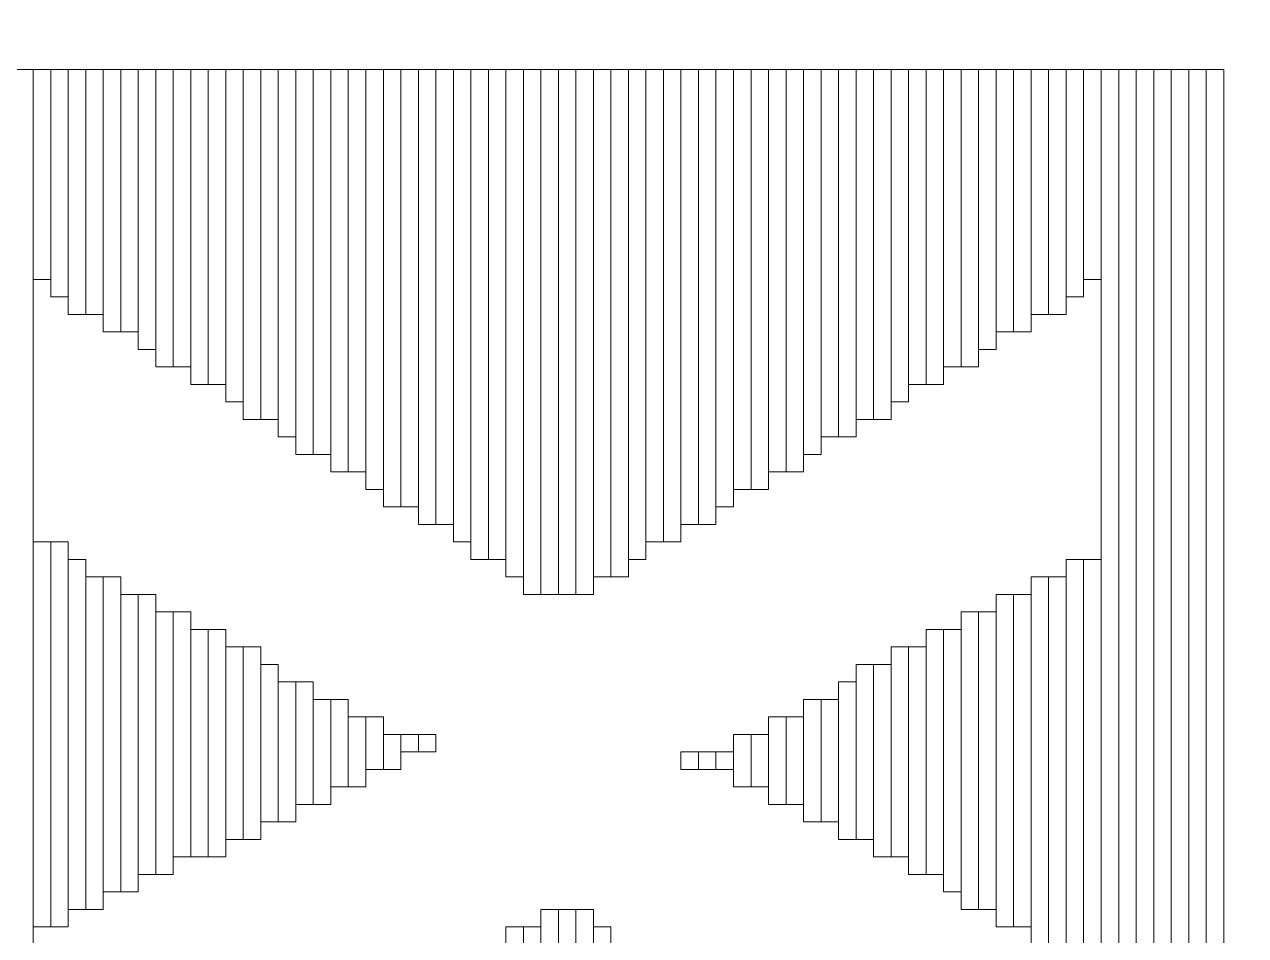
# Model space of a CAD drawing. Header units: millimetres. Extents: x -90 to 99, y -65 to 67.
# Drawn here: x -11.371 to -9.599, y 19.774 to 21.096 of the extents above; entities that cross this region are included whole.
import ezdxf

# ---------------------------------------------------------------- set-up
doc = ezdxf.new("R2010")
doc.units = ezdxf.units.MM
doc.header["$MEASUREMENT"] = 0
doc.layers.add('BG_OUTLINE', color=7, linetype='Continuous')
doc.layers.add('MA_PEN3', color=7, linetype='Continuous')

msp = doc.modelspace()

# ---------------------------------------------------------------- linework, layer by layer
at = {"layer": 'BG_OUTLINE', "color": 3, "lineweight": 9}
msp.add_open_spline([(-71.7269, -61.8795), (-71.7269, -61.8795), (-71.7343, 42.2681), (-71.7343, 42.2681), (-71.7343, 42.2681), (-71.7348, 43.0066), (-71.4419, 43.715), (-70.92, 44.2375), (-70.92, 44.2375), (-70.3982, 44.76), (-69.6866, 45.0538), (-68.9482, 45.0543), (-68.9482, 45.0543), (-68.9482, 45.0543), (75.2046, 45.0543), (75.2046, 45.0543), (75.2046, 45.0543), (76.8319, 45.0552), (78.1763, 43.7805), (78.2661, 42.1556), (78.2661, 42.1556), (78.2661, 42.1556), (78.2661, 31.2814), (78.2661, 31.2814), (78.2661, 31.2814), (78.2661, 31.2814), (72.2646, 31.2814), (72.2646, 31.2814), (72.2646, 31.2814), (72.2646, 31.2814), (72.2646, 26.9814), (72.2646, 26.9814), (72.2646, 26.9814), (72.2646, 26.9814), (78.2661, 26.9814), (78.2661, 26.9814), (78.2661, 26.9814), (78.2661, 26.9814), (78.2661, 18.6553), (78.2661, 18.6553), (78.2661, 18.6553), (78.2661, 18.6553), (72.2496, 18.6553), (72.2496, 18.6553), (72.2496, 18.6553), (72.2496, 18.6553), (72.2496, 14.3553), (72.2496, 14.3553), (72.2496, 14.3553), (72.2496, 14.3553), (78.2661, 14.3553), (78.2661, 14.3553), (78.2661, 14.3553), (78.2661, 14.3553), (78.2661, 9.255), (78.2661, 9.255), (78.2661, 9.255), (78.2661, 9.255), (72.2648, 9.255), (72.2648, 9.255), (72.2648, 9.255), (72.2648, 9.255), (72.2648, 4.955), (72.2648, 4.955), (72.2648, 4.955), (72.2648, 4.955), (78.2661, 4.955), (78.2661, 4.955), (78.2661, 4.955), (78.2661, 4.955), (78.2661, -3.3762), (78.2661, -3.3762), (78.2661, -3.3762), (78.2661, -3.3762), (72.2445, -3.3762), (72.2445, -3.3762), (72.2445, -3.3762), (72.2445, -3.3762), (72.2445, -7.6762), (72.2445, -7.6762), (72.2445, -7.6762), (72.2445, -7.6762), (78.2661, -7.6762), (78.2661, -7.6762), (78.2661, -7.6762), (78.2661, -7.6762), (78.2661, -12.7615), (78.2661, -12.7615), (78.2661, -12.7615), (78.2661, -12.7615), (72.2651, -12.7615), (72.2651, -12.7615), (72.2651, -12.7615), (72.2651, -12.7615), (72.2651, -17.0615), (72.2651, -17.0615), (72.2651, -17.0615), (72.2651, -17.0615), (78.2661, -17.0615), (78.2661, -17.0615), (78.2661, -17.0615), (78.2661, -17.0615), (78.2661, -25.4097), (78.2661, -25.4097), (78.2661, -25.4097), (78.2661, -25.4097), (72.2656, -25.4097), (72.2656, -25.4097), (72.2656, -25.4097), (72.2656, -25.4097), (72.2656, -29.7097), (72.2656, -29.7097), (72.2656, -29.7097), (72.2656, -29.7097), (78.2661, -29.7097), (78.2661, -29.7097), (78.2661, -29.7097), (78.2661, -29.7097), (78.2661, -34.793), (78.2661, -34.793), (78.2661, -34.793), (78.2661, -34.793), (72.2679, -34.793), (72.2679, -34.793), (72.2679, -34.793), (72.2679, -34.793), (72.2679, -39.0929), (72.2679, -39.0929), (72.2679, -39.0929), (72.2679, -39.0929), (78.2661, -39.0929), (78.2661, -39.0929), (78.2661, -39.0929), (78.2661, -39.0929), (78.2661, -47.4269), (78.2661, -47.4269), (78.2661, -47.4269), (78.2661, -47.4269), (72.2679, -47.4269), (72.2679, -47.4269), (72.2679, -47.4269), (72.2679, -47.4269), (72.2679, -51.7269), (72.2679, -51.7269), (72.2679, -51.7269), (72.2679, -51.7269), (78.2661, -51.7269), (78.2661, -51.7269), (78.2661, -51.7269), (78.2661, -51.7269), (78.2661, -51.8138), (78.2661, -51.8138), (78.2661, -51.8138), (78.2661, -51.8138), (78.2656, -61.8468), (78.2656, -61.8468), (78.2656, -61.8468), (78.2661, -62.6669), (77.9407, -63.4536), (77.3612, -64.0339), (77.3612, -64.0339), (76.7817, -64.6142), (75.9915, -64.9405), (75.1713, -64.941), (75.1713, -64.941), (75.1713, -64.941), (-68.6609, -64.9456), (-68.6609, -64.9456), (-68.6609, -64.9456), (-69.4735, -64.9461), (-70.2531, -64.6237), (-70.8281, -64.0495), (-70.8281, -64.0495), (-71.4031, -63.4752), (-71.7264, -62.6922), (-71.7269, -61.8795)], degree=3, knots=[0, 0, 0, 0, 0.022727, 0.022727, 0.022727, 0.022727, 0.045455, 0.045455, 0.045455, 0.045455, 0.068182, 0.068182, 0.068182, 0.068182, 0.090909, 0.090909, 0.090909, 0.090909, 0.113636, 0.113636, 0.113636, 0.113636, 0.136364, 0.136364, 0.136364, 0.136364, 0.159091, 0.159091, 0.159091, 0.159091, 0.181818, 0.181818, 0.181818, 0.181818, 0.204545, 0.204545, 0.204545, 0.204545, 0.227273, 0.227273, 0.227273, 0.227273, 0.25, 0.25, 0.25, 0.25, 0.272727, 0.272727, 0.272727, 0.272727, 0.295455, 0.295455, 0.295455, 0.295455, 0.318182, 0.318182, 0.318182, 0.318182, 0.340909, 0.340909, 0.340909, 0.340909, 0.363636, 0.363636, 0.363636, 0.363636, 0.386364, 0.386364, 0.386364, 0.386364, 0.409091, 0.409091, 0.409091, 0.409091, 0.431818, 0.431818, 0.431818, 0.431818, 0.454545, 0.454545, 0.454545, 0.454545, 0.477273, 0.477273, 0.477273, 0.477273, 0.5, 0.5, 0.5, 0.5, 0.522727, 0.522727, 0.522727, 0.522727, 0.545455, 0.545455, 0.545455, 0.545455, 0.568182, 0.568182, 0.568182, 0.568182, 0.590909, 0.590909, 0.590909, 0.590909, 0.613636, 0.613636, 0.613636, 0.613636, 0.636364, 0.636364, 0.636364, 0.636364, 0.659091, 0.659091, 0.659091, 0.659091, 0.681818, 0.681818, 0.681818, 0.681818, 0.704545, 0.704545, 0.704545, 0.704545, 0.727273, 0.727273, 0.727273, 0.727273, 0.75, 0.75, 0.75, 0.75, 0.772727, 0.772727, 0.772727, 0.772727, 0.795455, 0.795455, 0.795455, 0.795455, 0.818182, 0.818182, 0.818182, 0.818182, 0.840909, 0.840909, 0.840909, 0.840909, 0.863636, 0.863636, 0.863636, 0.863636, 0.886364, 0.886364, 0.886364, 0.886364, 0.909091, 0.909091, 0.909091, 0.909091, 0.931818, 0.931818, 0.931818, 0.931818, 0.954545, 0.954545, 0.954545, 0.954545, 0.977273, 0.977273, 0.977273, 0.977273, 1, 1, 1, 1], dxfattribs=at)
at = {"layer": 'MA_PEN3', "color": 5, "lineweight": 9}
for points in [[(-11.3579, 17.7798), (-11.3579, 17.7798), (-11.3833, 17.7798), (-11.3833, 17.7798), (-11.3833, 17.7798), (-11.3833, 17.7798), (-11.3833, 21.031), (-11.3833, 21.031), (-11.3833, 21.031), (-11.3833, 21.031), (-11.3579, 21.031), (-11.3579, 21.031), (-11.3579, 21.031), (-11.3579, 21.031), (-11.3579, 17.7798), (-11.3579, 17.7798)], [(-11.3325, 20.7262), (-11.3325, 20.7262), (-11.3579, 20.7262), (-11.3579, 20.7262), (-11.3579, 20.7262), (-11.3579, 20.7262), (-11.3579, 21.031), (-11.3579, 21.031), (-11.3579, 21.031), (-11.3579, 21.031), (-11.3325, 21.031), (-11.3325, 21.031), (-11.3325, 21.031), (-11.3325, 21.031), (-11.3325, 20.7262), (-11.3325, 20.7262)], [(-11.3071, 20.7008), (-11.3071, 20.7008), (-11.3325, 20.7008), (-11.3325, 20.7008), (-11.3325, 20.7008), (-11.3325, 20.7008), (-11.3325, 21.031), (-11.3325, 21.031), (-11.3325, 21.031), (-11.3325, 21.031), (-11.3071, 21.031), (-11.3071, 21.031), (-11.3071, 21.031), (-11.3071, 21.031), (-11.3071, 20.7008), (-11.3071, 20.7008)], [(-11.2817, 20.6754), (-11.2817, 20.6754), (-11.3071, 20.6754), (-11.3071, 20.6754), (-11.3071, 20.6754), (-11.3071, 20.6754), (-11.3071, 21.031), (-11.3071, 21.031), (-11.3071, 21.031), (-11.3071, 21.031), (-11.2817, 21.031), (-11.2817, 21.031), (-11.2817, 21.031), (-11.2817, 21.031), (-11.2817, 20.6754), (-11.2817, 20.6754)], [(-11.2563, 20.6754), (-11.2563, 20.6754), (-11.2817, 20.6754), (-11.2817, 20.6754), (-11.2817, 20.6754), (-11.2817, 20.6754), (-11.2817, 21.031), (-11.2817, 21.031), (-11.2817, 21.031), (-11.2817, 21.031), (-11.2563, 21.031), (-11.2563, 21.031), (-11.2563, 21.031), (-11.2563, 21.031), (-11.2563, 20.6754), (-11.2563, 20.6754)], [(-11.2309, 20.65), (-11.2309, 20.65), (-11.2563, 20.65), (-11.2563, 20.65), (-11.2563, 20.65), (-11.2563, 20.65), (-11.2563, 21.031), (-11.2563, 21.031), (-11.2563, 21.031), (-11.2563, 21.031), (-11.2309, 21.031), (-11.2309, 21.031), (-11.2309, 21.031), (-11.2309, 21.031), (-11.2309, 20.65), (-11.2309, 20.65)], [(-11.2055, 20.65), (-11.2055, 20.65), (-11.2309, 20.65), (-11.2309, 20.65), (-11.2309, 20.65), (-11.2309, 20.65), (-11.2309, 21.031), (-11.2309, 21.031), (-11.2309, 21.031), (-11.2309, 21.031), (-11.2055, 21.031), (-11.2055, 21.031), (-11.2055, 21.031), (-11.2055, 21.031), (-11.2055, 20.65), (-11.2055, 20.65)], [(-11.1801, 20.6246), (-11.1801, 20.6246), (-11.2055, 20.6246), (-11.2055, 20.6246), (-11.2055, 20.6246), (-11.2055, 20.6246), (-11.2055, 21.031), (-11.2055, 21.031), (-11.2055, 21.031), (-11.2055, 21.031), (-11.1801, 21.031), (-11.1801, 21.031), (-11.1801, 21.031), (-11.1801, 21.031), (-11.1801, 20.6246), (-11.1801, 20.6246)], [(-11.1547, 20.5992), (-11.1547, 20.5992), (-11.1801, 20.5992), (-11.1801, 20.5992), (-11.1801, 20.5992), (-11.1801, 20.5992), (-11.1801, 21.031), (-11.1801, 21.031), (-11.1801, 21.031), (-11.1801, 21.031), (-11.1547, 21.031), (-11.1547, 21.031), (-11.1547, 21.031), (-11.1547, 21.031), (-11.1547, 20.5992), (-11.1547, 20.5992)], [(-11.1293, 20.5992), (-11.1293, 20.5992), (-11.1547, 20.5992), (-11.1547, 20.5992), (-11.1547, 20.5992), (-11.1547, 20.5992), (-11.1547, 21.031), (-11.1547, 21.031), (-11.1547, 21.031), (-11.1547, 21.031), (-11.1293, 21.031), (-11.1293, 21.031), (-11.1293, 21.031), (-11.1293, 21.031), (-11.1293, 20.5992), (-11.1293, 20.5992)], [(-11.1039, 20.5738), (-11.1039, 20.5738), (-11.1293, 20.5738), (-11.1293, 20.5738), (-11.1293, 20.5738), (-11.1293, 20.5738), (-11.1293, 21.031), (-11.1293, 21.031), (-11.1293, 21.031), (-11.1293, 21.031), (-11.1039, 21.031), (-11.1039, 21.031), (-11.1039, 21.031), (-11.1039, 21.031), (-11.1039, 20.5738), (-11.1039, 20.5738)], [(-11.0785, 20.5738), (-11.0785, 20.5738), (-11.1039, 20.5738), (-11.1039, 20.5738), (-11.1039, 20.5738), (-11.1039, 20.5738), (-11.1039, 21.031), (-11.1039, 21.031), (-11.1039, 21.031), (-11.1039, 21.031), (-11.0785, 21.031), (-11.0785, 21.031), (-11.0785, 21.031), (-11.0785, 21.031), (-11.0785, 20.5738), (-11.0785, 20.5738)], [(-11.0531, 20.5484), (-11.0531, 20.5484), (-11.0785, 20.5484), (-11.0785, 20.5484), (-11.0785, 20.5484), (-11.0785, 20.5484), (-11.0785, 21.031), (-11.0785, 21.031), (-11.0785, 21.031), (-11.0785, 21.031), (-11.0531, 21.031), (-11.0531, 21.031), (-11.0531, 21.031), (-11.0531, 21.031), (-11.0531, 20.5484), (-11.0531, 20.5484)], [(-11.0277, 20.523), (-11.0277, 20.523), (-11.0531, 20.523), (-11.0531, 20.523), (-11.0531, 20.523), (-11.0531, 20.523), (-11.0531, 21.031), (-11.0531, 21.031), (-11.0531, 21.031), (-11.0531, 21.031), (-11.0277, 21.031), (-11.0277, 21.031), (-11.0277, 21.031), (-11.0277, 21.031), (-11.0277, 20.523), (-11.0277, 20.523)], [(-11.0023, 20.523), (-11.0023, 20.523), (-11.0277, 20.523), (-11.0277, 20.523), (-11.0277, 20.523), (-11.0277, 20.523), (-11.0277, 21.031), (-11.0277, 21.031), (-11.0277, 21.031), (-11.0277, 21.031), (-11.0023, 21.031), (-11.0023, 21.031), (-11.0023, 21.031), (-11.0023, 21.031), (-11.0023, 20.523), (-11.0023, 20.523)], [(-10.9769, 20.4976), (-10.9769, 20.4976), (-11.0023, 20.4976), (-11.0023, 20.4976), (-11.0023, 20.4976), (-11.0023, 20.4976), (-11.0023, 21.031), (-11.0023, 21.031), (-11.0023, 21.031), (-11.0023, 21.031), (-10.9769, 21.031), (-10.9769, 21.031), (-10.9769, 21.031), (-10.9769, 21.031), (-10.9769, 20.4976), (-10.9769, 20.4976)], [(-10.9515, 20.4722), (-10.9515, 20.4722), (-10.9769, 20.4722), (-10.9769, 20.4722), (-10.9769, 20.4722), (-10.9769, 20.4722), (-10.9769, 21.031), (-10.9769, 21.031), (-10.9769, 21.031), (-10.9769, 21.031), (-10.9515, 21.031), (-10.9515, 21.031), (-10.9515, 21.031), (-10.9515, 21.031), (-10.9515, 20.4722), (-10.9515, 20.4722)], [(-10.9261, 20.4722), (-10.9261, 20.4722), (-10.9515, 20.4722), (-10.9515, 20.4722), (-10.9515, 20.4722), (-10.9515, 20.4722), (-10.9515, 21.031), (-10.9515, 21.031), (-10.9515, 21.031), (-10.9515, 21.031), (-10.9261, 21.031), (-10.9261, 21.031), (-10.9261, 21.031), (-10.9261, 21.031), (-10.9261, 20.4722), (-10.9261, 20.4722)], [(-10.9007, 20.4468), (-10.9007, 20.4468), (-10.9261, 20.4468), (-10.9261, 20.4468), (-10.9261, 20.4468), (-10.9261, 20.4468), (-10.9261, 21.031), (-10.9261, 21.031), (-10.9261, 21.031), (-10.9261, 21.031), (-10.9007, 21.031), (-10.9007, 21.031), (-10.9007, 21.031), (-10.9007, 21.031), (-10.9007, 20.4468), (-10.9007, 20.4468)], [(-10.8753, 20.4468), (-10.8753, 20.4468), (-10.9007, 20.4468), (-10.9007, 20.4468), (-10.9007, 20.4468), (-10.9007, 20.4468), (-10.9007, 21.031), (-10.9007, 21.031), (-10.9007, 21.031), (-10.9007, 21.031), (-10.8753, 21.031), (-10.8753, 21.031), (-10.8753, 21.031), (-10.8753, 21.031), (-10.8753, 20.4468), (-10.8753, 20.4468)], [(-10.8499, 20.4214), (-10.8499, 20.4214), (-10.8753, 20.4214), (-10.8753, 20.4214), (-10.8753, 20.4214), (-10.8753, 20.4214), (-10.8753, 21.031), (-10.8753, 21.031), (-10.8753, 21.031), (-10.8753, 21.031), (-10.8499, 21.031), (-10.8499, 21.031), (-10.8499, 21.031), (-10.8499, 21.031), (-10.8499, 20.4214), (-10.8499, 20.4214)], [(-10.8245, 20.396), (-10.8245, 20.396), (-10.8499, 20.396), (-10.8499, 20.396), (-10.8499, 20.396), (-10.8499, 20.396), (-10.8499, 21.031), (-10.8499, 21.031), (-10.8499, 21.031), (-10.8499, 21.031), (-10.8245, 21.031), (-10.8245, 21.031), (-10.8245, 21.031), (-10.8245, 21.031), (-10.8245, 20.396), (-10.8245, 20.396)], [(-10.7991, 20.396), (-10.7991, 20.396), (-10.8245, 20.396), (-10.8245, 20.396), (-10.8245, 20.396), (-10.8245, 20.396), (-10.8245, 21.031), (-10.8245, 21.031), (-10.8245, 21.031), (-10.8245, 21.031), (-10.7991, 21.031), (-10.7991, 21.031), (-10.7991, 21.031), (-10.7991, 21.031), (-10.7991, 20.396), (-10.7991, 20.396)], [(-10.7737, 20.3706), (-10.7737, 20.3706), (-10.7991, 20.3706), (-10.7991, 20.3706), (-10.7991, 20.3706), (-10.7991, 20.3706), (-10.7991, 21.031), (-10.7991, 21.031), (-10.7991, 21.031), (-10.7991, 21.031), (-10.7737, 21.031), (-10.7737, 21.031), (-10.7737, 21.031), (-10.7737, 21.031), (-10.7737, 20.3706), (-10.7737, 20.3706)], [(-10.7483, 20.3706), (-10.7483, 20.3706), (-10.7737, 20.3706), (-10.7737, 20.3706), (-10.7737, 20.3706), (-10.7737, 20.3706), (-10.7737, 21.031), (-10.7737, 21.031), (-10.7737, 21.031), (-10.7737, 21.031), (-10.7483, 21.031), (-10.7483, 21.031), (-10.7483, 21.031), (-10.7483, 21.031), (-10.7483, 20.3706), (-10.7483, 20.3706)], [(-10.7229, 20.3452), (-10.7229, 20.3452), (-10.7483, 20.3452), (-10.7483, 20.3452), (-10.7483, 20.3452), (-10.7483, 20.3452), (-10.7483, 21.031), (-10.7483, 21.031), (-10.7483, 21.031), (-10.7483, 21.031), (-10.7229, 21.031), (-10.7229, 21.031), (-10.7229, 21.031), (-10.7229, 21.031), (-10.7229, 20.3452), (-10.7229, 20.3452)], [(-10.6975, 20.3198), (-10.6975, 20.3198), (-10.7229, 20.3198), (-10.7229, 20.3198), (-10.7229, 20.3198), (-10.7229, 20.3198), (-10.7229, 21.031), (-10.7229, 21.031), (-10.7229, 21.031), (-10.7229, 21.031), (-10.6975, 21.031), (-10.6975, 21.031), (-10.6975, 21.031), (-10.6975, 21.031), (-10.6975, 20.3198), (-10.6975, 20.3198)], [(-10.6721, 20.3198), (-10.6721, 20.3198), (-10.6975, 20.3198), (-10.6975, 20.3198), (-10.6975, 20.3198), (-10.6975, 20.3198), (-10.6975, 21.031), (-10.6975, 21.031), (-10.6975, 21.031), (-10.6975, 21.031), (-10.6721, 21.031), (-10.6721, 21.031), (-10.6721, 21.031), (-10.6721, 21.031), (-10.6721, 20.3198), (-10.6721, 20.3198)], [(-10.6467, 20.2944), (-10.6467, 20.2944), (-10.6721, 20.2944), (-10.6721, 20.2944), (-10.6721, 20.2944), (-10.6721, 20.2944), (-10.6721, 21.031), (-10.6721, 21.031), (-10.6721, 21.031), (-10.6721, 21.031), (-10.6467, 21.031), (-10.6467, 21.031), (-10.6467, 21.031), (-10.6467, 21.031), (-10.6467, 20.2944), (-10.6467, 20.2944)], [(-10.6213, 20.269), (-10.6213, 20.269), (-10.6467, 20.269), (-10.6467, 20.269), (-10.6467, 20.269), (-10.6467, 20.269), (-10.6467, 21.031), (-10.6467, 21.031), (-10.6467, 21.031), (-10.6467, 21.031), (-10.6213, 21.031), (-10.6213, 21.031), (-10.6213, 21.031), (-10.6213, 21.031), (-10.6213, 20.269), (-10.6213, 20.269)], [(-10.5959, 20.269), (-10.5959, 20.269), (-10.6213, 20.269), (-10.6213, 20.269), (-10.6213, 20.269), (-10.6213, 20.269), (-10.6213, 21.031), (-10.6213, 21.031), (-10.6213, 21.031), (-10.6213, 21.031), (-10.5959, 21.031), (-10.5959, 21.031), (-10.5959, 21.031), (-10.5959, 21.031), (-10.5959, 20.269), (-10.5959, 20.269)], [(-10.5705, 20.269), (-10.5705, 20.269), (-10.5959, 20.269), (-10.5959, 20.269), (-10.5959, 20.269), (-10.5959, 20.269), (-10.5959, 21.031), (-10.5959, 21.031), (-10.5959, 21.031), (-10.5959, 21.031), (-10.5705, 21.031), (-10.5705, 21.031), (-10.5705, 21.031), (-10.5705, 21.031), (-10.5705, 20.269), (-10.5705, 20.269)], [(-10.5451, 20.269), (-10.5451, 20.269), (-10.5705, 20.269), (-10.5705, 20.269), (-10.5705, 20.269), (-10.5705, 20.269), (-10.5705, 21.031), (-10.5705, 21.031), (-10.5705, 21.031), (-10.5705, 21.031), (-10.5451, 21.031), (-10.5451, 21.031), (-10.5451, 21.031), (-10.5451, 21.031), (-10.5451, 20.269), (-10.5451, 20.269)], [(-10.5197, 20.2944), (-10.5197, 20.2944), (-10.5451, 20.2944), (-10.5451, 20.2944), (-10.5451, 20.2944), (-10.5451, 20.2944), (-10.5451, 21.031), (-10.5451, 21.031), (-10.5451, 21.031), (-10.5451, 21.031), (-10.5197, 21.031), (-10.5197, 21.031), (-10.5197, 21.031), (-10.5197, 21.031), (-10.5197, 20.2944), (-10.5197, 20.2944)], [(-10.4943, 20.2944), (-10.4943, 20.2944), (-10.5197, 20.2944), (-10.5197, 20.2944), (-10.5197, 20.2944), (-10.5197, 20.2944), (-10.5197, 21.031), (-10.5197, 21.031), (-10.5197, 21.031), (-10.5197, 21.031), (-10.4943, 21.031), (-10.4943, 21.031), (-10.4943, 21.031), (-10.4943, 21.031), (-10.4943, 20.2944), (-10.4943, 20.2944)], [(-10.4689, 20.3198), (-10.4689, 20.3198), (-10.4943, 20.3198), (-10.4943, 20.3198), (-10.4943, 20.3198), (-10.4943, 20.3198), (-10.4943, 21.031), (-10.4943, 21.031), (-10.4943, 21.031), (-10.4943, 21.031), (-10.4689, 21.031), (-10.4689, 21.031), (-10.4689, 21.031), (-10.4689, 21.031), (-10.4689, 20.3198), (-10.4689, 20.3198)], [(-10.4435, 20.3452), (-10.4435, 20.3452), (-10.4689, 20.3452), (-10.4689, 20.3452), (-10.4689, 20.3452), (-10.4689, 20.3452), (-10.4689, 21.031), (-10.4689, 21.031), (-10.4689, 21.031), (-10.4689, 21.031), (-10.4435, 21.031), (-10.4435, 21.031), (-10.4435, 21.031), (-10.4435, 21.031), (-10.4435, 20.3452), (-10.4435, 20.3452)], [(-10.4181, 20.3452), (-10.4181, 20.3452), (-10.4435, 20.3452), (-10.4435, 20.3452), (-10.4435, 20.3452), (-10.4435, 20.3452), (-10.4435, 21.031), (-10.4435, 21.031), (-10.4435, 21.031), (-10.4435, 21.031), (-10.4181, 21.031), (-10.4181, 21.031), (-10.4181, 21.031), (-10.4181, 21.031), (-10.4181, 20.3452), (-10.4181, 20.3452)], [(-10.3927, 20.3706), (-10.3927, 20.3706), (-10.4181, 20.3706), (-10.4181, 20.3706), (-10.4181, 20.3706), (-10.4181, 20.3706), (-10.4181, 21.031), (-10.4181, 21.031), (-10.4181, 21.031), (-10.4181, 21.031), (-10.3927, 21.031), (-10.3927, 21.031), (-10.3927, 21.031), (-10.3927, 21.031), (-10.3927, 20.3706), (-10.3927, 20.3706)], [(-10.3673, 20.3706), (-10.3673, 20.3706), (-10.3927, 20.3706), (-10.3927, 20.3706), (-10.3927, 20.3706), (-10.3927, 20.3706), (-10.3927, 21.031), (-10.3927, 21.031), (-10.3927, 21.031), (-10.3927, 21.031), (-10.3673, 21.031), (-10.3673, 21.031), (-10.3673, 21.031), (-10.3673, 21.031), (-10.3673, 20.3706), (-10.3673, 20.3706)], [(-10.3419, 20.396), (-10.3419, 20.396), (-10.3673, 20.396), (-10.3673, 20.396), (-10.3673, 20.396), (-10.3673, 20.396), (-10.3673, 21.031), (-10.3673, 21.031), (-10.3673, 21.031), (-10.3673, 21.031), (-10.3419, 21.031), (-10.3419, 21.031), (-10.3419, 21.031), (-10.3419, 21.031), (-10.3419, 20.396), (-10.3419, 20.396)], [(-10.3165, 20.4214), (-10.3165, 20.4214), (-10.3419, 20.4214), (-10.3419, 20.4214), (-10.3419, 20.4214), (-10.3419, 20.4214), (-10.3419, 21.031), (-10.3419, 21.031), (-10.3419, 21.031), (-10.3419, 21.031), (-10.3165, 21.031), (-10.3165, 21.031), (-10.3165, 21.031), (-10.3165, 21.031), (-10.3165, 20.4214), (-10.3165, 20.4214)], [(-10.2911, 20.4214), (-10.2911, 20.4214), (-10.3165, 20.4214), (-10.3165, 20.4214), (-10.3165, 20.4214), (-10.3165, 20.4214), (-10.3165, 21.031), (-10.3165, 21.031), (-10.3165, 21.031), (-10.3165, 21.031), (-10.2911, 21.031), (-10.2911, 21.031), (-10.2911, 21.031), (-10.2911, 21.031), (-10.2911, 20.4214), (-10.2911, 20.4214)], [(-10.2657, 20.4468), (-10.2657, 20.4468), (-10.2911, 20.4468), (-10.2911, 20.4468), (-10.2911, 20.4468), (-10.2911, 20.4468), (-10.2911, 21.031), (-10.2911, 21.031), (-10.2911, 21.031), (-10.2911, 21.031), (-10.2657, 21.031), (-10.2657, 21.031), (-10.2657, 21.031), (-10.2657, 21.031), (-10.2657, 20.4468), (-10.2657, 20.4468)], [(-10.2403, 20.4468), (-10.2403, 20.4468), (-10.2657, 20.4468), (-10.2657, 20.4468), (-10.2657, 20.4468), (-10.2657, 20.4468), (-10.2657, 21.031), (-10.2657, 21.031), (-10.2657, 21.031), (-10.2657, 21.031), (-10.2403, 21.031), (-10.2403, 21.031), (-10.2403, 21.031), (-10.2403, 21.031), (-10.2403, 20.4468), (-10.2403, 20.4468)], [(-10.2149, 20.4722), (-10.2149, 20.4722), (-10.2403, 20.4722), (-10.2403, 20.4722), (-10.2403, 20.4722), (-10.2403, 20.4722), (-10.2403, 21.031), (-10.2403, 21.031), (-10.2403, 21.031), (-10.2403, 21.031), (-10.2149, 21.031), (-10.2149, 21.031), (-10.2149, 21.031), (-10.2149, 21.031), (-10.2149, 20.4722), (-10.2149, 20.4722)], [(-10.1895, 20.4976), (-10.1895, 20.4976), (-10.2149, 20.4976), (-10.2149, 20.4976), (-10.2149, 20.4976), (-10.2149, 20.4976), (-10.2149, 21.031), (-10.2149, 21.031), (-10.2149, 21.031), (-10.2149, 21.031), (-10.1895, 21.031), (-10.1895, 21.031), (-10.1895, 21.031), (-10.1895, 21.031), (-10.1895, 20.4976), (-10.1895, 20.4976)], [(-10.1641, 20.4976), (-10.1641, 20.4976), (-10.1895, 20.4976), (-10.1895, 20.4976), (-10.1895, 20.4976), (-10.1895, 20.4976), (-10.1895, 21.031), (-10.1895, 21.031), (-10.1895, 21.031), (-10.1895, 21.031), (-10.1641, 21.031), (-10.1641, 21.031), (-10.1641, 21.031), (-10.1641, 21.031), (-10.1641, 20.4976), (-10.1641, 20.4976)], [(-10.1387, 20.523), (-10.1387, 20.523), (-10.1641, 20.523), (-10.1641, 20.523), (-10.1641, 20.523), (-10.1641, 20.523), (-10.1641, 21.031), (-10.1641, 21.031), (-10.1641, 21.031), (-10.1641, 21.031), (-10.1387, 21.031), (-10.1387, 21.031), (-10.1387, 21.031), (-10.1387, 21.031), (-10.1387, 20.523), (-10.1387, 20.523)], [(-10.1133, 20.523), (-10.1133, 20.523), (-10.1387, 20.523), (-10.1387, 20.523), (-10.1387, 20.523), (-10.1387, 20.523), (-10.1387, 21.031), (-10.1387, 21.031), (-10.1387, 21.031), (-10.1387, 21.031), (-10.1133, 21.031), (-10.1133, 21.031), (-10.1133, 21.031), (-10.1133, 21.031), (-10.1133, 20.523), (-10.1133, 20.523)], [(-10.0879, 20.5484), (-10.0879, 20.5484), (-10.1133, 20.5484), (-10.1133, 20.5484), (-10.1133, 20.5484), (-10.1133, 20.5484), (-10.1133, 21.031), (-10.1133, 21.031), (-10.1133, 21.031), (-10.1133, 21.031), (-10.0879, 21.031), (-10.0879, 21.031), (-10.0879, 21.031), (-10.0879, 21.031), (-10.0879, 20.5484), (-10.0879, 20.5484)], [(-10.0625, 20.5738), (-10.0625, 20.5738), (-10.0879, 20.5738), (-10.0879, 20.5738), (-10.0879, 20.5738), (-10.0879, 20.5738), (-10.0879, 21.031), (-10.0879, 21.031), (-10.0879, 21.031), (-10.0879, 21.031), (-10.0625, 21.031), (-10.0625, 21.031), (-10.0625, 21.031), (-10.0625, 21.031), (-10.0625, 20.5738), (-10.0625, 20.5738)], [(-10.0371, 20.5738), (-10.0371, 20.5738), (-10.0625, 20.5738), (-10.0625, 20.5738), (-10.0625, 20.5738), (-10.0625, 20.5738), (-10.0625, 21.031), (-10.0625, 21.031), (-10.0625, 21.031), (-10.0625, 21.031), (-10.0371, 21.031), (-10.0371, 21.031), (-10.0371, 21.031), (-10.0371, 21.031), (-10.0371, 20.5738), (-10.0371, 20.5738)], [(-10.0117, 20.5992), (-10.0117, 20.5992), (-10.0371, 20.5992), (-10.0371, 20.5992), (-10.0371, 20.5992), (-10.0371, 20.5992), (-10.0371, 21.031), (-10.0371, 21.031), (-10.0371, 21.031), (-10.0371, 21.031), (-10.0117, 21.031), (-10.0117, 21.031), (-10.0117, 21.031), (-10.0117, 21.031), (-10.0117, 20.5992), (-10.0117, 20.5992)], [(-9.9863, 20.5992), (-9.9863, 20.5992), (-10.0117, 20.5992), (-10.0117, 20.5992), (-10.0117, 20.5992), (-10.0117, 20.5992), (-10.0117, 21.031), (-10.0117, 21.031), (-10.0117, 21.031), (-10.0117, 21.031), (-9.9863, 21.031), (-9.9863, 21.031), (-9.9863, 21.031), (-9.9863, 21.031), (-9.9863, 20.5992), (-9.9863, 20.5992)], [(-9.9609, 20.6246), (-9.9609, 20.6246), (-9.9863, 20.6246), (-9.9863, 20.6246), (-9.9863, 20.6246), (-9.9863, 20.6246), (-9.9863, 21.031), (-9.9863, 21.031), (-9.9863, 21.031), (-9.9863, 21.031), (-9.9609, 21.031), (-9.9609, 21.031), (-9.9609, 21.031), (-9.9609, 21.031), (-9.9609, 20.6246), (-9.9609, 20.6246)], [(-9.9355, 20.65), (-9.9355, 20.65), (-9.9609, 20.65), (-9.9609, 20.65), (-9.9609, 20.65), (-9.9609, 20.65), (-9.9609, 21.031), (-9.9609, 21.031), (-9.9609, 21.031), (-9.9609, 21.031), (-9.9355, 21.031), (-9.9355, 21.031), (-9.9355, 21.031), (-9.9355, 21.031), (-9.9355, 20.65), (-9.9355, 20.65)], [(-9.9101, 20.65), (-9.9101, 20.65), (-9.9355, 20.65), (-9.9355, 20.65), (-9.9355, 20.65), (-9.9355, 20.65), (-9.9355, 21.031), (-9.9355, 21.031), (-9.9355, 21.031), (-9.9355, 21.031), (-9.9101, 21.031), (-9.9101, 21.031), (-9.9101, 21.031), (-9.9101, 21.031), (-9.9101, 20.65), (-9.9101, 20.65)], [(-9.8847, 20.6754), (-9.8847, 20.6754), (-9.9101, 20.6754), (-9.9101, 20.6754), (-9.9101, 20.6754), (-9.9101, 20.6754), (-9.9101, 21.031), (-9.9101, 21.031), (-9.9101, 21.031), (-9.9101, 21.031), (-9.8847, 21.031), (-9.8847, 21.031), (-9.8847, 21.031), (-9.8847, 21.031), (-9.8847, 20.6754), (-9.8847, 20.6754)], [(-9.8593, 20.6754), (-9.8593, 20.6754), (-9.8847, 20.6754), (-9.8847, 20.6754), (-9.8847, 20.6754), (-9.8847, 20.6754), (-9.8847, 21.031), (-9.8847, 21.031), (-9.8847, 21.031), (-9.8847, 21.031), (-9.8593, 21.031), (-9.8593, 21.031), (-9.8593, 21.031), (-9.8593, 21.031), (-9.8593, 20.6754), (-9.8593, 20.6754)], [(-9.8339, 20.7008), (-9.8339, 20.7008), (-9.8593, 20.7008), (-9.8593, 20.7008), (-9.8593, 20.7008), (-9.8593, 20.7008), (-9.8593, 21.031), (-9.8593, 21.031), (-9.8593, 21.031), (-9.8593, 21.031), (-9.8339, 21.031), (-9.8339, 21.031), (-9.8339, 21.031), (-9.8339, 21.031), (-9.8339, 20.7008), (-9.8339, 20.7008)], [(-9.8085, 20.7262), (-9.8085, 20.7262), (-9.8339, 20.7262), (-9.8339, 20.7262), (-9.8339, 20.7262), (-9.8339, 20.7262), (-9.8339, 21.031), (-9.8339, 21.031), (-9.8339, 21.031), (-9.8339, 21.031), (-9.8085, 21.031), (-9.8085, 21.031), (-9.8085, 21.031), (-9.8085, 21.031), (-9.8085, 20.7262), (-9.8085, 20.7262)], [(-9.7831, 17.7798), (-9.7831, 17.7798), (-9.8085, 17.7798), (-9.8085, 17.7798), (-9.8085, 17.7798), (-9.8085, 17.7798), (-9.8085, 21.031), (-9.8085, 21.031), (-9.8085, 21.031), (-9.8085, 21.031), (-9.7831, 21.031), (-9.7831, 21.031), (-9.7831, 21.031), (-9.7831, 21.031), (-9.7831, 17.7798), (-9.7831, 17.7798)], [(-9.7577, 17.7798), (-9.7577, 17.7798), (-9.7831, 17.7798), (-9.7831, 17.7798), (-9.7831, 17.7798), (-9.7831, 17.7798), (-9.7831, 21.031), (-9.7831, 21.031), (-9.7831, 21.031), (-9.7831, 21.031), (-9.7577, 21.031), (-9.7577, 21.031), (-9.7577, 21.031), (-9.7577, 21.031), (-9.7577, 17.7798), (-9.7577, 17.7798)], [(-9.7323, 17.7798), (-9.7323, 17.7798), (-9.7577, 17.7798), (-9.7577, 17.7798), (-9.7577, 17.7798), (-9.7577, 17.7798), (-9.7577, 21.031), (-9.7577, 21.031), (-9.7577, 21.031), (-9.7577, 21.031), (-9.7323, 21.031), (-9.7323, 21.031), (-9.7323, 21.031), (-9.7323, 21.031), (-9.7323, 17.7798), (-9.7323, 17.7798)], [(-9.7069, 17.7798), (-9.7069, 17.7798), (-9.7323, 17.7798), (-9.7323, 17.7798), (-9.7323, 17.7798), (-9.7323, 17.7798), (-9.7323, 21.031), (-9.7323, 21.031), (-9.7323, 21.031), (-9.7323, 21.031), (-9.7069, 21.031), (-9.7069, 21.031), (-9.7069, 21.031), (-9.7069, 21.031), (-9.7069, 17.7798), (-9.7069, 17.7798)], [(-9.6815, 17.7798), (-9.6815, 17.7798), (-9.7069, 17.7798), (-9.7069, 17.7798), (-9.7069, 17.7798), (-9.7069, 17.7798), (-9.7069, 21.031), (-9.7069, 21.031), (-9.7069, 21.031), (-9.7069, 21.031), (-9.6815, 21.031), (-9.6815, 21.031), (-9.6815, 21.031), (-9.6815, 21.031), (-9.6815, 17.7798), (-9.6815, 17.7798)], [(-9.6561, 17.7798), (-9.6561, 17.7798), (-9.6815, 17.7798), (-9.6815, 17.7798), (-9.6815, 17.7798), (-9.6815, 17.7798), (-9.6815, 21.031), (-9.6815, 21.031), (-9.6815, 21.031), (-9.6815, 21.031), (-9.6561, 21.031), (-9.6561, 21.031), (-9.6561, 21.031), (-9.6561, 21.031), (-9.6561, 17.7798), (-9.6561, 17.7798)], [(-9.6307, 17.7798), (-9.6307, 17.7798), (-9.6561, 17.7798), (-9.6561, 17.7798), (-9.6561, 17.7798), (-9.6561, 17.7798), (-9.6561, 21.031), (-9.6561, 21.031), (-9.6561, 21.031), (-9.6561, 21.031), (-9.6307, 21.031), (-9.6307, 21.031), (-9.6307, 21.031), (-9.6307, 21.031), (-9.6307, 17.7798), (-9.6307, 17.7798)], [(-11.3325, 19.7864), (-11.3325, 19.7864), (-11.3579, 19.7864), (-11.3579, 19.7864), (-11.3579, 19.7864), (-11.3579, 19.7864), (-11.3579, 20.3452), (-11.3579, 20.3452), (-11.3579, 20.3452), (-11.3579, 20.3452), (-11.3325, 20.3452), (-11.3325, 20.3452), (-11.3325, 20.3452), (-11.3325, 20.3452), (-11.3325, 19.7864), (-11.3325, 19.7864)], [(-11.3071, 19.7864), (-11.3071, 19.7864), (-11.3325, 19.7864), (-11.3325, 19.7864), (-11.3325, 19.7864), (-11.3325, 19.7864), (-11.3325, 20.3452), (-11.3325, 20.3452), (-11.3325, 20.3452), (-11.3325, 20.3452), (-11.3071, 20.3452), (-11.3071, 20.3452), (-11.3071, 20.3452), (-11.3071, 20.3452), (-11.3071, 19.7864), (-11.3071, 19.7864)], [(-11.2817, 19.8118), (-11.2817, 19.8118), (-11.3071, 19.8118), (-11.3071, 19.8118), (-11.3071, 19.8118), (-11.3071, 19.8118), (-11.3071, 20.3198), (-11.3071, 20.3198), (-11.3071, 20.3198), (-11.3071, 20.3198), (-11.2817, 20.3198), (-11.2817, 20.3198), (-11.2817, 20.3198), (-11.2817, 20.3198), (-11.2817, 19.8118), (-11.2817, 19.8118)], [(-9.8339, 19.7356), (-9.8339, 19.7356), (-9.8593, 19.7356), (-9.8593, 19.7356), (-9.8593, 19.7356), (-9.8593, 19.7356), (-9.8593, 20.3198), (-9.8593, 20.3198), (-9.8593, 20.3198), (-9.8593, 20.3198), (-9.8339, 20.3198), (-9.8339, 20.3198), (-9.8339, 20.3198), (-9.8339, 20.3198), (-9.8339, 19.7356), (-9.8339, 19.7356)], [(-9.8085, 19.7356), (-9.8085, 19.7356), (-9.8339, 19.7356), (-9.8339, 19.7356), (-9.8339, 19.7356), (-9.8339, 19.7356), (-9.8339, 20.3198), (-9.8339, 20.3198), (-9.8339, 20.3198), (-9.8339, 20.3198), (-9.8085, 20.3198), (-9.8085, 20.3198), (-9.8085, 20.3198), (-9.8085, 20.3198), (-9.8085, 19.7356), (-9.8085, 19.7356)], [(-11.2563, 19.8118), (-11.2563, 19.8118), (-11.2817, 19.8118), (-11.2817, 19.8118), (-11.2817, 19.8118), (-11.2817, 19.8118), (-11.2817, 20.2944), (-11.2817, 20.2944), (-11.2817, 20.2944), (-11.2817, 20.2944), (-11.2563, 20.2944), (-11.2563, 20.2944), (-11.2563, 20.2944), (-11.2563, 20.2944), (-11.2563, 19.8118), (-11.2563, 19.8118)], [(-11.2309, 19.8372), (-11.2309, 19.8372), (-11.2563, 19.8372), (-11.2563, 19.8372), (-11.2563, 19.8372), (-11.2563, 19.8372), (-11.2563, 20.2944), (-11.2563, 20.2944), (-11.2563, 20.2944), (-11.2563, 20.2944), (-11.2309, 20.2944), (-11.2309, 20.2944), (-11.2309, 20.2944), (-11.2309, 20.2944), (-11.2309, 19.8372), (-11.2309, 19.8372)], [(-9.8847, 19.761), (-9.8847, 19.761), (-9.9101, 19.761), (-9.9101, 19.761), (-9.9101, 19.761), (-9.9101, 19.761), (-9.9101, 20.2944), (-9.9101, 20.2944), (-9.9101, 20.2944), (-9.9101, 20.2944), (-9.8847, 20.2944), (-9.8847, 20.2944), (-9.8847, 20.2944), (-9.8847, 20.2944), (-9.8847, 19.761), (-9.8847, 19.761)], [(-9.8593, 19.761), (-9.8593, 19.761), (-9.8847, 19.761), (-9.8847, 19.761), (-9.8847, 19.761), (-9.8847, 19.761), (-9.8847, 20.2944), (-9.8847, 20.2944), (-9.8847, 20.2944), (-9.8847, 20.2944), (-9.8593, 20.2944), (-9.8593, 20.2944), (-9.8593, 20.2944), (-9.8593, 20.2944), (-9.8593, 19.761), (-9.8593, 19.761)], [(-11.2055, 19.8372), (-11.2055, 19.8372), (-11.2309, 19.8372), (-11.2309, 19.8372), (-11.2309, 19.8372), (-11.2309, 19.8372), (-11.2309, 20.269), (-11.2309, 20.269), (-11.2309, 20.269), (-11.2309, 20.269), (-11.2055, 20.269), (-11.2055, 20.269), (-11.2055, 20.269), (-11.2055, 20.269), (-11.2055, 19.8372), (-11.2055, 19.8372)], [(-11.1801, 19.8626), (-11.1801, 19.8626), (-11.2055, 19.8626), (-11.2055, 19.8626), (-11.2055, 19.8626), (-11.2055, 19.8626), (-11.2055, 20.269), (-11.2055, 20.269), (-11.2055, 20.269), (-11.2055, 20.269), (-11.1801, 20.269), (-11.1801, 20.269), (-11.1801, 20.269), (-11.1801, 20.269), (-11.1801, 19.8626), (-11.1801, 19.8626)], [(-9.9355, 19.7864), (-9.9355, 19.7864), (-9.9609, 19.7864), (-9.9609, 19.7864), (-9.9609, 19.7864), (-9.9609, 19.7864), (-9.9609, 20.269), (-9.9609, 20.269), (-9.9609, 20.269), (-9.9609, 20.269), (-9.9355, 20.269), (-9.9355, 20.269), (-9.9355, 20.269), (-9.9355, 20.269), (-9.9355, 19.7864), (-9.9355, 19.7864)], [(-9.9101, 19.7864), (-9.9101, 19.7864), (-9.9355, 19.7864), (-9.9355, 19.7864), (-9.9355, 19.7864), (-9.9355, 19.7864), (-9.9355, 20.269), (-9.9355, 20.269), (-9.9355, 20.269), (-9.9355, 20.269), (-9.9101, 20.269), (-9.9101, 20.269), (-9.9101, 20.269), (-9.9101, 20.269), (-9.9101, 19.7864), (-9.9101, 19.7864)], [(-11.1547, 19.8626), (-11.1547, 19.8626), (-11.1801, 19.8626), (-11.1801, 19.8626), (-11.1801, 19.8626), (-11.1801, 19.8626), (-11.1801, 20.2436), (-11.1801, 20.2436), (-11.1801, 20.2436), (-11.1801, 20.2436), (-11.1547, 20.2436), (-11.1547, 20.2436), (-11.1547, 20.2436), (-11.1547, 20.2436), (-11.1547, 19.8626), (-11.1547, 19.8626)], [(-11.1293, 19.888), (-11.1293, 19.888), (-11.1547, 19.888), (-11.1547, 19.888), (-11.1547, 19.888), (-11.1547, 19.888), (-11.1547, 20.2436), (-11.1547, 20.2436), (-11.1547, 20.2436), (-11.1547, 20.2436), (-11.1293, 20.2436), (-11.1293, 20.2436), (-11.1293, 20.2436), (-11.1293, 20.2436), (-11.1293, 19.888), (-11.1293, 19.888)], [(-9.9863, 19.8118), (-9.9863, 19.8118), (-10.0117, 19.8118), (-10.0117, 19.8118), (-10.0117, 19.8118), (-10.0117, 19.8118), (-10.0117, 20.2436), (-10.0117, 20.2436), (-10.0117, 20.2436), (-10.0117, 20.2436), (-9.9863, 20.2436), (-9.9863, 20.2436), (-9.9863, 20.2436), (-9.9863, 20.2436), (-9.9863, 19.8118), (-9.9863, 19.8118)], [(-9.9609, 19.8118), (-9.9609, 19.8118), (-9.9863, 19.8118), (-9.9863, 19.8118), (-9.9863, 19.8118), (-9.9863, 19.8118), (-9.9863, 20.2436), (-9.9863, 20.2436), (-9.9863, 20.2436), (-9.9863, 20.2436), (-9.9609, 20.2436), (-9.9609, 20.2436), (-9.9609, 20.2436), (-9.9609, 20.2436), (-9.9609, 19.8118), (-9.9609, 19.8118)], [(-11.1039, 19.888), (-11.1039, 19.888), (-11.1293, 19.888), (-11.1293, 19.888), (-11.1293, 19.888), (-11.1293, 19.888), (-11.1293, 20.2182), (-11.1293, 20.2182), (-11.1293, 20.2182), (-11.1293, 20.2182), (-11.1039, 20.2182), (-11.1039, 20.2182), (-11.1039, 20.2182), (-11.1039, 20.2182), (-11.1039, 19.888), (-11.1039, 19.888)], [(-11.0785, 19.888), (-11.0785, 19.888), (-11.1039, 19.888), (-11.1039, 19.888), (-11.1039, 19.888), (-11.1039, 19.888), (-11.1039, 20.2182), (-11.1039, 20.2182), (-11.1039, 20.2182), (-11.1039, 20.2182), (-11.0785, 20.2182), (-11.0785, 20.2182), (-11.0785, 20.2182), (-11.0785, 20.2182), (-11.0785, 19.888), (-11.0785, 19.888)], [(-10.0371, 19.8626), (-10.0371, 19.8626), (-10.0625, 19.8626), (-10.0625, 19.8626), (-10.0625, 19.8626), (-10.0625, 19.8626), (-10.0625, 20.2182), (-10.0625, 20.2182), (-10.0625, 20.2182), (-10.0625, 20.2182), (-10.0371, 20.2182), (-10.0371, 20.2182), (-10.0371, 20.2182), (-10.0371, 20.2182), (-10.0371, 19.8626), (-10.0371, 19.8626)], [(-10.0117, 19.8372), (-10.0117, 19.8372), (-10.0371, 19.8372), (-10.0371, 19.8372), (-10.0371, 19.8372), (-10.0371, 19.8372), (-10.0371, 20.2182), (-10.0371, 20.2182), (-10.0371, 20.2182), (-10.0371, 20.2182), (-10.0117, 20.2182), (-10.0117, 20.2182), (-10.0117, 20.2182), (-10.0117, 20.2182), (-10.0117, 19.8372), (-10.0117, 19.8372)], [(-11.0531, 19.9134), (-11.0531, 19.9134), (-11.0785, 19.9134), (-11.0785, 19.9134), (-11.0785, 19.9134), (-11.0785, 19.9134), (-11.0785, 20.1928), (-11.0785, 20.1928), (-11.0785, 20.1928), (-11.0785, 20.1928), (-11.0531, 20.1928), (-11.0531, 20.1928), (-11.0531, 20.1928), (-11.0531, 20.1928), (-11.0531, 19.9134), (-11.0531, 19.9134)], [(-11.0277, 19.9134), (-11.0277, 19.9134), (-11.0531, 19.9134), (-11.0531, 19.9134), (-11.0531, 19.9134), (-11.0531, 19.9134), (-11.0531, 20.1928), (-11.0531, 20.1928), (-11.0531, 20.1928), (-11.0531, 20.1928), (-11.0277, 20.1928), (-11.0277, 20.1928), (-11.0277, 20.1928), (-11.0277, 20.1928), (-11.0277, 19.9134), (-11.0277, 19.9134)], [(-10.0879, 19.888), (-10.0879, 19.888), (-10.1133, 19.888), (-10.1133, 19.888), (-10.1133, 19.888), (-10.1133, 19.888), (-10.1133, 20.1928), (-10.1133, 20.1928), (-10.1133, 20.1928), (-10.1133, 20.1928), (-10.0879, 20.1928), (-10.0879, 20.1928), (-10.0879, 20.1928), (-10.0879, 20.1928), (-10.0879, 19.888), (-10.0879, 19.888)], [(-10.0625, 19.8626), (-10.0625, 19.8626), (-10.0879, 19.8626), (-10.0879, 19.8626), (-10.0879, 19.8626), (-10.0879, 19.8626), (-10.0879, 20.1928), (-10.0879, 20.1928), (-10.0879, 20.1928), (-10.0879, 20.1928), (-10.0625, 20.1928), (-10.0625, 20.1928), (-10.0625, 20.1928), (-10.0625, 20.1928), (-10.0625, 19.8626), (-10.0625, 19.8626)], [(-11.0023, 19.9388), (-11.0023, 19.9388), (-11.0277, 19.9388), (-11.0277, 19.9388), (-11.0277, 19.9388), (-11.0277, 19.9388), (-11.0277, 20.1674), (-11.0277, 20.1674), (-11.0277, 20.1674), (-11.0277, 20.1674), (-11.0023, 20.1674), (-11.0023, 20.1674), (-11.0023, 20.1674), (-11.0023, 20.1674), (-11.0023, 19.9388), (-11.0023, 19.9388)], [(-10.1387, 19.9134), (-10.1387, 19.9134), (-10.1641, 19.9134), (-10.1641, 19.9134), (-10.1641, 19.9134), (-10.1641, 19.9134), (-10.1641, 20.1674), (-10.1641, 20.1674), (-10.1641, 20.1674), (-10.1641, 20.1674), (-10.1387, 20.1674), (-10.1387, 20.1674), (-10.1387, 20.1674), (-10.1387, 20.1674), (-10.1387, 19.9134), (-10.1387, 19.9134)], [(-10.1133, 19.888), (-10.1133, 19.888), (-10.1387, 19.888), (-10.1387, 19.888), (-10.1387, 19.888), (-10.1387, 19.888), (-10.1387, 20.1674), (-10.1387, 20.1674), (-10.1387, 20.1674), (-10.1387, 20.1674), (-10.1133, 20.1674), (-10.1133, 20.1674), (-10.1133, 20.1674), (-10.1133, 20.1674), (-10.1133, 19.888), (-10.1133, 19.888)], [(-10.9769, 19.9388), (-10.9769, 19.9388), (-11.0023, 19.9388), (-11.0023, 19.9388), (-11.0023, 19.9388), (-11.0023, 19.9388), (-11.0023, 20.142), (-11.0023, 20.142), (-11.0023, 20.142), (-11.0023, 20.142), (-10.9769, 20.142), (-10.9769, 20.142), (-10.9769, 20.142), (-10.9769, 20.142), (-10.9769, 19.9388), (-10.9769, 19.9388)], [(-10.9515, 19.9642), (-10.9515, 19.9642), (-10.9769, 19.9642), (-10.9769, 19.9642), (-10.9769, 19.9642), (-10.9769, 19.9642), (-10.9769, 20.142), (-10.9769, 20.142), (-10.9769, 20.142), (-10.9769, 20.142), (-10.9515, 20.142), (-10.9515, 20.142), (-10.9515, 20.142), (-10.9515, 20.142), (-10.9515, 19.9642), (-10.9515, 19.9642)], [(-10.1641, 19.9134), (-10.1641, 19.9134), (-10.1895, 19.9134), (-10.1895, 19.9134), (-10.1895, 19.9134), (-10.1895, 19.9134), (-10.1895, 20.142), (-10.1895, 20.142), (-10.1895, 20.142), (-10.1895, 20.142), (-10.1641, 20.142), (-10.1641, 20.142), (-10.1641, 20.142), (-10.1641, 20.142), (-10.1641, 19.9134), (-10.1641, 19.9134)], [(-10.9261, 19.9642), (-10.9261, 19.9642), (-10.9515, 19.9642), (-10.9515, 19.9642), (-10.9515, 19.9642), (-10.9515, 19.9642), (-10.9515, 20.1166), (-10.9515, 20.1166), (-10.9515, 20.1166), (-10.9515, 20.1166), (-10.9261, 20.1166), (-10.9261, 20.1166), (-10.9261, 20.1166), (-10.9261, 20.1166), (-10.9261, 19.9642), (-10.9261, 19.9642)], [(-10.9007, 19.9896), (-10.9007, 19.9896), (-10.9261, 19.9896), (-10.9261, 19.9896), (-10.9261, 19.9896), (-10.9261, 19.9896), (-10.9261, 20.1166), (-10.9261, 20.1166), (-10.9261, 20.1166), (-10.9261, 20.1166), (-10.9007, 20.1166), (-10.9007, 20.1166), (-10.9007, 20.1166), (-10.9007, 20.1166), (-10.9007, 19.9896), (-10.9007, 19.9896)], [(-10.2149, 19.9388), (-10.2149, 19.9388), (-10.2403, 19.9388), (-10.2403, 19.9388), (-10.2403, 19.9388), (-10.2403, 19.9388), (-10.2403, 20.1166), (-10.2403, 20.1166), (-10.2403, 20.1166), (-10.2403, 20.1166), (-10.2149, 20.1166), (-10.2149, 20.1166), (-10.2149, 20.1166), (-10.2149, 20.1166), (-10.2149, 19.9388), (-10.2149, 19.9388)], [(-10.1895, 19.9388), (-10.1895, 19.9388), (-10.2149, 19.9388), (-10.2149, 19.9388), (-10.2149, 19.9388), (-10.2149, 19.9388), (-10.2149, 20.1166), (-10.2149, 20.1166), (-10.2149, 20.1166), (-10.2149, 20.1166), (-10.1895, 20.1166), (-10.1895, 20.1166), (-10.1895, 20.1166), (-10.1895, 20.1166), (-10.1895, 19.9388), (-10.1895, 19.9388)], [(-10.8753, 19.9896), (-10.8753, 19.9896), (-10.9007, 19.9896), (-10.9007, 19.9896), (-10.9007, 19.9896), (-10.9007, 19.9896), (-10.9007, 20.0912), (-10.9007, 20.0912), (-10.9007, 20.0912), (-10.9007, 20.0912), (-10.8753, 20.0912), (-10.8753, 20.0912), (-10.8753, 20.0912), (-10.8753, 20.0912), (-10.8753, 19.9896), (-10.8753, 19.9896)], [(-10.8499, 20.015), (-10.8499, 20.015), (-10.8753, 20.015), (-10.8753, 20.015), (-10.8753, 20.015), (-10.8753, 20.015), (-10.8753, 20.0912), (-10.8753, 20.0912), (-10.8753, 20.0912), (-10.8753, 20.0912), (-10.8499, 20.0912), (-10.8499, 20.0912), (-10.8499, 20.0912), (-10.8499, 20.0912), (-10.8499, 20.015), (-10.8499, 20.015)], [(-10.2657, 19.9642), (-10.2657, 19.9642), (-10.2911, 19.9642), (-10.2911, 19.9642), (-10.2911, 19.9642), (-10.2911, 19.9642), (-10.2911, 20.0912), (-10.2911, 20.0912), (-10.2911, 20.0912), (-10.2911, 20.0912), (-10.2657, 20.0912), (-10.2657, 20.0912), (-10.2657, 20.0912), (-10.2657, 20.0912), (-10.2657, 19.9642), (-10.2657, 19.9642)], [(-10.2403, 19.9642), (-10.2403, 19.9642), (-10.2657, 19.9642), (-10.2657, 19.9642), (-10.2657, 19.9642), (-10.2657, 19.9642), (-10.2657, 20.0912), (-10.2657, 20.0912), (-10.2657, 20.0912), (-10.2657, 20.0912), (-10.2403, 20.0912), (-10.2403, 20.0912), (-10.2403, 20.0912), (-10.2403, 20.0912), (-10.2403, 19.9642), (-10.2403, 19.9642)], [(-10.8245, 20.015), (-10.8245, 20.015), (-10.8499, 20.015), (-10.8499, 20.015), (-10.8499, 20.015), (-10.8499, 20.015), (-10.8499, 20.0658), (-10.8499, 20.0658), (-10.8499, 20.0658), (-10.8499, 20.0658), (-10.8245, 20.0658), (-10.8245, 20.0658), (-10.8245, 20.0658), (-10.8245, 20.0658), (-10.8245, 20.015), (-10.8245, 20.015)], [(-10.7991, 20.0404), (-10.7991, 20.0404), (-10.8245, 20.0404), (-10.8245, 20.0404), (-10.8245, 20.0404), (-10.8245, 20.0404), (-10.8245, 20.0658), (-10.8245, 20.0658), (-10.8245, 20.0658), (-10.8245, 20.0658), (-10.7991, 20.0658), (-10.7991, 20.0658), (-10.7991, 20.0658), (-10.7991, 20.0658), (-10.7991, 20.0404), (-10.7991, 20.0404)], [(-10.7737, 20.0404), (-10.7737, 20.0404), (-10.7991, 20.0404), (-10.7991, 20.0404), (-10.7991, 20.0404), (-10.7991, 20.0404), (-10.7991, 20.0658), (-10.7991, 20.0658), (-10.7991, 20.0658), (-10.7991, 20.0658), (-10.7737, 20.0658), (-10.7737, 20.0658), (-10.7737, 20.0658), (-10.7737, 20.0658), (-10.7737, 20.0404), (-10.7737, 20.0404)], [(-10.3165, 19.9896), (-10.3165, 19.9896), (-10.3419, 19.9896), (-10.3419, 19.9896), (-10.3419, 19.9896), (-10.3419, 19.9896), (-10.3419, 20.0658), (-10.3419, 20.0658), (-10.3419, 20.0658), (-10.3419, 20.0658), (-10.3165, 20.0658), (-10.3165, 20.0658), (-10.3165, 20.0658), (-10.3165, 20.0658), (-10.3165, 19.9896), (-10.3165, 19.9896)], [(-10.2911, 19.9896), (-10.2911, 19.9896), (-10.3165, 19.9896), (-10.3165, 19.9896), (-10.3165, 19.9896), (-10.3165, 19.9896), (-10.3165, 20.0658), (-10.3165, 20.0658), (-10.3165, 20.0658), (-10.3165, 20.0658), (-10.2911, 20.0658), (-10.2911, 20.0658), (-10.2911, 20.0658), (-10.2911, 20.0658), (-10.2911, 19.9896), (-10.2911, 19.9896)], [(-10.3927, 20.015), (-10.3927, 20.015), (-10.4181, 20.015), (-10.4181, 20.015), (-10.4181, 20.015), (-10.4181, 20.015), (-10.4181, 20.0404), (-10.4181, 20.0404), (-10.4181, 20.0404), (-10.4181, 20.0404), (-10.3927, 20.0404), (-10.3927, 20.0404), (-10.3927, 20.0404), (-10.3927, 20.0404), (-10.3927, 20.015), (-10.3927, 20.015)], [(-10.3673, 20.015), (-10.3673, 20.015), (-10.3927, 20.015), (-10.3927, 20.015), (-10.3927, 20.015), (-10.3927, 20.015), (-10.3927, 20.0404), (-10.3927, 20.0404), (-10.3927, 20.0404), (-10.3927, 20.0404), (-10.3673, 20.0404), (-10.3673, 20.0404), (-10.3673, 20.0404), (-10.3673, 20.0404), (-10.3673, 20.015), (-10.3673, 20.015)], [(-10.3419, 20.015), (-10.3419, 20.015), (-10.3673, 20.015), (-10.3673, 20.015), (-10.3673, 20.015), (-10.3673, 20.015), (-10.3673, 20.0404), (-10.3673, 20.0404), (-10.3673, 20.0404), (-10.3673, 20.0404), (-10.3419, 20.0404), (-10.3419, 20.0404), (-10.3419, 20.0404), (-10.3419, 20.0404), (-10.3419, 20.015), (-10.3419, 20.015)], [(-10.5959, 18.872), (-10.5959, 18.872), (-10.6213, 18.872), (-10.6213, 18.872), (-10.6213, 18.872), (-10.6213, 18.872), (-10.6213, 19.8118), (-10.6213, 19.8118), (-10.6213, 19.8118), (-10.6213, 19.8118), (-10.5959, 19.8118), (-10.5959, 19.8118), (-10.5959, 19.8118), (-10.5959, 19.8118), (-10.5959, 18.872), (-10.5959, 18.872)], [(-10.5705, 18.872), (-10.5705, 18.872), (-10.5959, 18.872), (-10.5959, 18.872), (-10.5959, 18.872), (-10.5959, 18.872), (-10.5959, 19.8118), (-10.5959, 19.8118), (-10.5959, 19.8118), (-10.5959, 19.8118), (-10.5705, 19.8118), (-10.5705, 19.8118), (-10.5705, 19.8118), (-10.5705, 19.8118), (-10.5705, 18.872), (-10.5705, 18.872)], [(-10.5451, 18.872), (-10.5451, 18.872), (-10.5705, 18.872), (-10.5705, 18.872), (-10.5705, 18.872), (-10.5705, 18.872), (-10.5705, 19.8118), (-10.5705, 19.8118), (-10.5705, 19.8118), (-10.5705, 19.8118), (-10.5451, 19.8118), (-10.5451, 19.8118), (-10.5451, 19.8118), (-10.5451, 19.8118), (-10.5451, 18.872), (-10.5451, 18.872)], [(-10.6467, 18.872), (-10.6467, 18.872), (-10.6721, 18.872), (-10.6721, 18.872), (-10.6721, 18.872), (-10.6721, 18.872), (-10.6721, 19.7864), (-10.6721, 19.7864), (-10.6721, 19.7864), (-10.6721, 19.7864), (-10.6467, 19.7864), (-10.6467, 19.7864), (-10.6467, 19.7864), (-10.6467, 19.7864), (-10.6467, 18.872), (-10.6467, 18.872)], [(-10.6213, 18.872), (-10.6213, 18.872), (-10.6467, 18.872), (-10.6467, 18.872), (-10.6467, 18.872), (-10.6467, 18.872), (-10.6467, 19.7864), (-10.6467, 19.7864), (-10.6467, 19.7864), (-10.6467, 19.7864), (-10.6213, 19.7864), (-10.6213, 19.7864), (-10.6213, 19.7864), (-10.6213, 19.7864), (-10.6213, 18.872), (-10.6213, 18.872)], [(-10.5197, 18.872), (-10.5197, 18.872), (-10.5451, 18.872), (-10.5451, 18.872), (-10.5451, 18.872), (-10.5451, 18.872), (-10.5451, 19.7864), (-10.5451, 19.7864), (-10.5451, 19.7864), (-10.5451, 19.7864), (-10.5197, 19.7864), (-10.5197, 19.7864), (-10.5197, 19.7864), (-10.5197, 19.7864), (-10.5197, 18.872), (-10.5197, 18.872)]]:
    msp.add_open_spline(points, degree=3, knots=[0, 0, 0, 0, 0.25, 0.25, 0.25, 0.25, 0.5, 0.5, 0.5, 0.5, 0.75, 0.75, 0.75, 0.75, 1, 1, 1, 1], dxfattribs=at)

doc.saveas('drawing.dxf')
